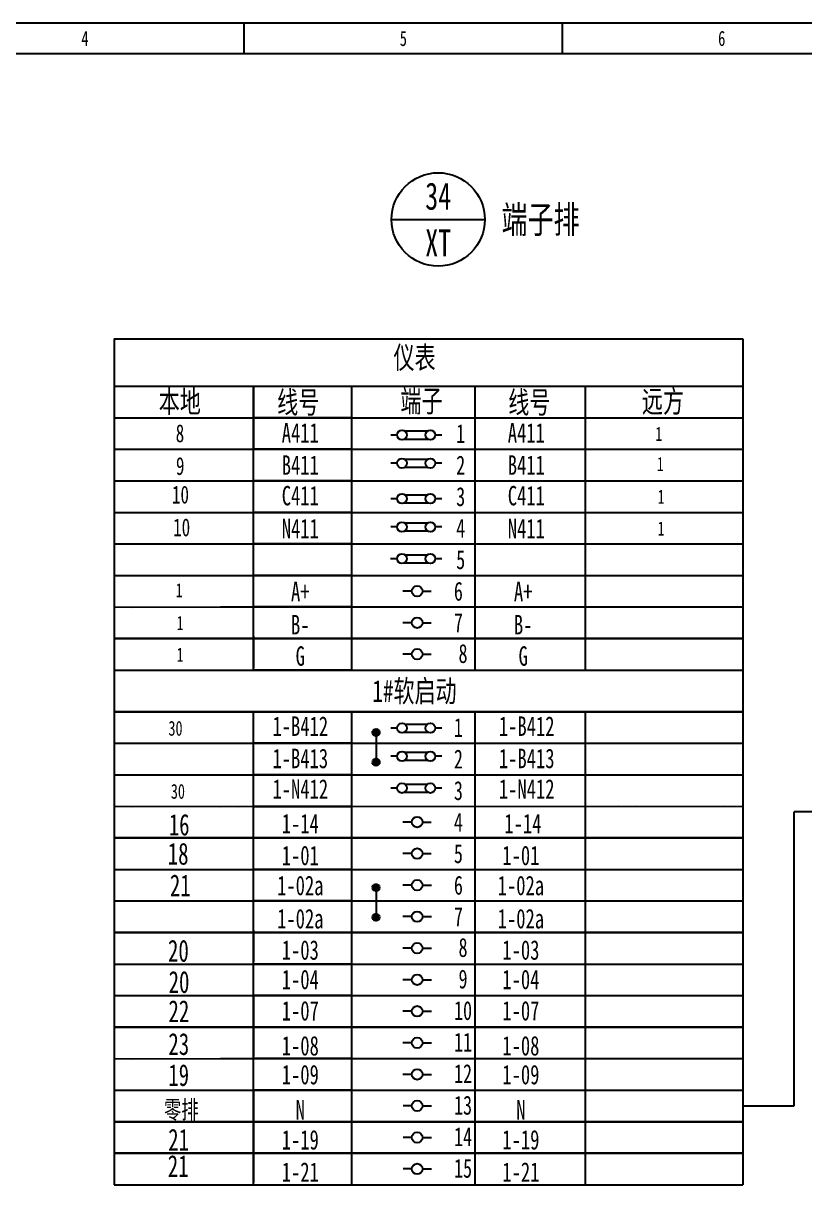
# Model space of a CAD drawing. Header units: millimetres. Extents: x 401220 to 2750366, y -101310 to 943175.
# Drawn here: x 1341077 to 1360159, y 295247 to 323583 of the extents above; entities that cross this region are included whole.
import ezdxf
from ezdxf.enums import TextEntityAlignment as Align

# ---------------------------------------------------------------- set-up
doc = ezdxf.new("R2010")
doc.units = ezdxf.units.MM
doc.linetypes.add('ACAD_ISO03W100', pattern=[30, 12, -18])
doc.styles.add('IDQSTYLE', font='NSimSun.ttf', dxfattribs={"width": 0.7})

msp = doc.modelspace()

# ---------------------------------------------------------------- hatches: boundary and pattern name
at = {"linetype": 'ACAD_ISO03W100'}
h = msp.add_hatch(color=256, dxfattribs=at)
h.dxf.hatch_style = 1
h.paths.add_polyline_path([(1349690.2, 306371.8, 0.4142136), (1349601.1, 306282.6, 0.4142136), (1349690.2, 306193.5)])
h.paths.add_polyline_path([(1349690.2, 306371.8), (1349690.2, 306193.5, 0.4142136), (1349779.4, 306282.6, 0.4142136)])
h = msp.add_hatch(color=256, dxfattribs=at)
h.dxf.hatch_style = 1
h.paths.add_polyline_path([(1349690.2, 306367.7, 0.4142136), (1349601.1, 306278.6, 0.4142136), (1349690.2, 306189.4)])
h.paths.add_polyline_path([(1349690.2, 306367.7), (1349690.2, 306189.4, 0.4142136), (1349779.4, 306278.6, 0.4142136)])
h = msp.add_hatch(color=256, dxfattribs=at)
h.dxf.hatch_style = 1
h.paths.add_polyline_path([(1349690.2, 305647.6, 0.4142136), (1349601.1, 305558.5, 0.4142136), (1349690.2, 305469.3)])
h.paths.add_polyline_path([(1349690.2, 305647.6), (1349690.2, 305469.3, 0.4142136), (1349779.4, 305558.5, 0.4142136)])
h = msp.add_hatch(color=256, dxfattribs=at)
h.dxf.hatch_style = 1
h.paths.add_polyline_path([(1349690.2, 305643.6, 0.4142136), (1349601.1, 305554.4, 0.4142136), (1349690.2, 305465.2)])
h.paths.add_polyline_path([(1349690.2, 305643.6), (1349690.2, 305465.2, 0.4142136), (1349779.4, 305554.4, 0.4142136)])
h = msp.add_hatch(color=256, dxfattribs=at)
h.dxf.hatch_style = 1
h.paths.add_polyline_path([(1349690.2, 302587.1, 0.4142136), (1349601.1, 302498, 0.4142136), (1349690.2, 302408.8)])
h.paths.add_polyline_path([(1349690.2, 302587.1), (1349690.2, 302408.8, 0.4142136), (1349779.4, 302498, 0.4142136)])
h = msp.add_hatch(color=256, dxfattribs=at)
h.dxf.hatch_style = 1
h.paths.add_polyline_path([(1349690.2, 302583.1, 0.4142136), (1349601.1, 302493.9, 0.4142136), (1349690.2, 302404.8)])
h.paths.add_polyline_path([(1349690.2, 302583.1), (1349690.2, 302404.8, 0.4142136), (1349779.4, 302493.9, 0.4142136)])
h = msp.add_hatch(color=256, dxfattribs=at)
h.dxf.hatch_style = 1
h.paths.add_polyline_path([(1349690.2, 301863, 0.4142136), (1349601.1, 301773.8, 0.4142136), (1349690.2, 301684.7)])
h.paths.add_polyline_path([(1349690.2, 301863), (1349690.2, 301684.7, 0.4142136), (1349779.4, 301773.8, 0.4142136)])
h = msp.add_hatch(color=256, dxfattribs=at)
h.dxf.hatch_style = 1
h.paths.add_polyline_path([(1349690.2, 301858.9, 0.4142136), (1349601.1, 301769.7, 0.4142136), (1349690.2, 301680.6)])
h.paths.add_polyline_path([(1349690.2, 301858.9), (1349690.2, 301680.6, 0.4142136), (1349779.4, 301769.7, 0.4142136)])

# ---------------------------------------------------------------- linework, layer by layer
at = {"ltscale": 4}
for p, q in [((1346471.9, 322843.1), (1346471.9, 323583.3)), ((1354244.7, 322843.1), (1354244.7, 323583.3)), ((1350206.4, 313537.2), (1350048.7, 313537.2)), ((1351294, 313537.3), (1351136.4, 313537.3)), ((1350206, 312849.5), (1350048.4, 312849.5)), ((1351293.7, 312849.6), (1351136.1, 312849.6)), ((1350206.4, 311983.2), (1350048.7, 311983.2)), ((1351294, 311983.3), (1351136.4, 311983.3)), ((1350206, 311295.5), (1350048.4, 311295.5)), ((1350206, 311295.5), (1350048.4, 311295.5)), ((1351293.7, 311295.6), (1351136.1, 311295.6)), ((1351293.7, 311295.6), (1351136.1, 311295.6)), ((1350205.7, 310519), (1350048.1, 310519)), ((1351293.4, 310519.1), (1351135.8, 310519.1)), ((1350564.7, 309728.2), (1350348.4, 309728.2)), ((1350824.2, 309728.3), (1351040.5, 309728.3)), ((1350564.7, 308958.8), (1350348.4, 308958.8)), ((1350824.3, 308958.9), (1351040.6, 308958.9)), ((1350564.8, 308189.4), (1350348.5, 308189.4)), ((1350824.4, 308189.5), (1351040.7, 308189.5)), ((1350206.5, 306386.7), (1350048.9, 306386.7)), ((1351294.2, 306386.8), (1351136.6, 306386.8)), ((1350206.2, 305699), (1350048.6, 305699)), ((1350206.2, 305699), (1350048.6, 305699)), ((1351293.9, 305699.1), (1351136.3, 305699.1)), ((1351293.9, 305699.1), (1351136.3, 305699.1)), ((1350205.9, 304922.5), (1350048.3, 304922.5)), ((1351293.6, 304922.6), (1351136, 304922.6)), ((1350565.1, 304095.4), (1350348.8, 304095.3)), ((1350824.7, 304095.4), (1351041, 304095.4)), ((1350565.2, 303326), (1350348.9, 303325.9)), ((1350824.7, 303326), (1351041, 303326)), ((1350565.2, 302556.6), (1350348.9, 302556.5)), ((1350824.8, 302556.6), (1351041.1, 302556.6)), ((1350565.3, 301787.2), (1350349, 301787.2)), ((1350824.9, 301787.2), (1351041.2, 301787.2)), ((1350565.4, 301017.8), (1350349.1, 301017.8)), ((1350824.9, 301017.8), (1351041.2, 301017.8)), ((1350565.4, 300248.4), (1350349.1, 300248.4)), ((1350825, 300248.4), (1351041.3, 300248.4)), ((1350565.5, 299479), (1350349.2, 299479)), ((1350825.1, 299479), (1351041.4, 299479)), ((1350565.6, 298709.6), (1350349.3, 298709.6)), ((1350825.1, 298709.6), (1351041.4, 298709.6)), ((1350565.6, 297940.2), (1350349.3, 297940.2)), ((1350825.2, 297940.2), (1351041.5, 297940.2)), ((1350565.7, 297170.8), (1350349.4, 297170.8)), ((1350825.3, 297170.8), (1351041.6, 297170.8)), ((1350565.8, 296401.4), (1350349.4, 296401.4)), ((1350825.3, 296401.4), (1351041.6, 296401.4)), ((1350565.8, 295632), (1350349.5, 295632)), ((1350825.4, 295632), (1351041.7, 295632))]:
    msp.add_line(p, q, dxfattribs=at)
for p, q in [((1318193.7, 322843.1), (1377633.7, 322843.1)), ((1350068.7, 318795.9), (1352348.4, 318795.9)), ((1343295.5, 315881.5), (1355605.9, 315882.5)), ((1343295.5, 315881.5), (1343295.6, 314727.4)), ((1343736.7, 315881.5), (1356047.1, 315882.5)), ((1345891.4, 315881.7), (1358201.8, 315882.7)), ((1346332.6, 315881.7), (1358643, 315882.7)), ((1358643, 315882.7), (1358643.1, 314728.6)), ((1343295.6, 314727.4), (1356047.2, 314728.4)), ((1343295.6, 314727.4), (1343295.7, 313958)), ((1345891.5, 314727.6), (1358643.1, 314728.6)), ((1346699.3, 314727.7), (1349088.2, 314727.9)), ((1346699.3, 314727.7), (1346699.4, 313958.3)), ((1346699.4, 313958.3), (1346699.3, 314727.7)), ((1349088.2, 314727.9), (1349088.3, 313958.5)), ((1352103.2, 314728.1), (1352103.2, 313958.7)), ((1354797.3, 314728.3), (1354797.4, 313958.9)), ((1358643.1, 314728.6), (1358643.1, 313959.2)), ((1343295.7, 313958), (1355606.1, 313959)), ((1343295.7, 313958), (1343295.7, 313188.6)), ((1343295.7, 313958), (1343295.7, 313188.6)), ((1343736.8, 313958), (1356047.2, 313959)), ((1345891.6, 313958.2), (1358202, 313959.2)), ((1346332.7, 313958.2), (1358643.1, 313959.2)), ((1349088.3, 313958.5), (1346699.4, 313958.3)), ((1346699.4, 313958.3), (1349088.3, 313958.5)), ((1346699.4, 313958.3), (1346699.4, 313188.9)), ((1346699.4, 313188.9), (1346699.4, 313958.3)), ((1349088.3, 313958.5), (1349088.3, 313189.1)), ((1352103.2, 313958.7), (1352103.3, 313189.3)), ((1354796.1, 313958.9), (1354796.2, 313189.5)), ((1358643.1, 313959.2), (1358643.2, 313189.8)), ((1358643.1, 313959.2), (1358643.2, 313189.8)), ((1350391.5, 313635.7), (1350950.9, 313635.5)), ((1350392.7, 313439.5), (1350950.8, 313439.3)), ((1343295.7, 313188.6), (1355606.1, 313189.6)), ((1343295.7, 313188.6), (1343295.8, 312419.2)), ((1343295.7, 313188.6), (1343295.8, 312419.2)), ((1343736.9, 313188.6), (1356047.3, 313189.6)), ((1345891.6, 313188.8), (1358202, 313189.8)), ((1346332.8, 313188.8), (1358643.2, 313189.8)), ((1349088.3, 313189.1), (1346699.4, 313188.9)), ((1346699.4, 313188.9), (1349088.3, 313189.1)), ((1346699.5, 312419.5), (1346699.4, 313188.9)), ((1349088.3, 313189.1), (1349088.4, 312419.7)), ((1352103.3, 313189.3), (1352103.4, 312419.9)), ((1354796.2, 313189.5), (1354796.3, 312420.1)), ((1358643.2, 313189.8), (1358643.3, 312420.4)), ((1358643.2, 313189.8), (1358643.3, 312420.4)), ((1350391.2, 312948), (1350950.5, 312947.8)), ((1350392.4, 312751.8), (1350950.5, 312751.5)), ((1343295.8, 312419.2), (1355606.2, 312420.2)), ((1343295.8, 312419.2), (1343295.9, 311649.8)), ((1343295.8, 312419.2), (1343295.9, 311649.8)), ((1343737, 312419.2), (1356047.4, 312420.2)), ((1345891.7, 312419.4), (1358202.1, 312420.4)), ((1346332.9, 312419.4), (1358643.3, 312420.4)), ((1349088.4, 312419.7), (1346699.5, 312419.5)), ((1346699.5, 312419.5), (1349088.4, 312419.7)), ((1346699.6, 311650.1), (1346699.5, 312419.5)), ((1349088.4, 312419.7), (1349088.5, 311650.3)), ((1352103.4, 312419.9), (1352103.4, 311650.5)), ((1354796.3, 312420.1), (1354796.3, 311650.7)), ((1358643.3, 312420.4), (1358643.3, 311651)), ((1358643.3, 312420.4), (1358643.3, 311651)), ((1350391.5, 312081.7), (1350950.9, 312081.6)), ((1350392.7, 311885.6), (1350950.8, 311885.3)), ((1343295.9, 311649.8), (1355606.3, 311650.8)), ((1343295.9, 311649.8), (1343295.9, 310880.4)), ((1343295.9, 311649.8), (1343295.9, 310880.4)), ((1343737, 311649.8), (1356047.4, 311650.8)), ((1345891.8, 311650), (1358202.2, 311651)), ((1346332.9, 311650), (1358643.3, 311651)), ((1349088.5, 311650.3), (1346699.6, 311650.1)), ((1346699.6, 311650.1), (1349088.5, 311650.3)), ((1346699.6, 310880.7), (1346699.6, 311650.1)), ((1349088.5, 311650.3), (1349088.5, 310880.9)), ((1352103.4, 311650.5), (1352103.5, 310881.1)), ((1354796.3, 311650.7), (1354796.4, 310881.3)), ((1358643.3, 311651), (1358643.4, 310881.6)), ((1358643.3, 311651), (1358643.4, 310881.6)), ((1350391.2, 311394), (1350950.5, 311393.8)), ((1350391.2, 311394), (1350950.5, 311393.8)), ((1350392.4, 311197.8), (1350950.5, 311197.6)), ((1350392.4, 311197.8), (1350950.5, 311197.6)), ((1343295.9, 310880.4), (1355606.3, 310881.4)), ((1343295.9, 310880.4), (1343296, 310111)), ((1343295.9, 310880.4), (1343296, 310111)), ((1343737.1, 310880.4), (1356047.5, 310881.4)), ((1345891.8, 310880.6), (1358202.2, 310881.6)), ((1346333, 310880.6), (1358643.4, 310881.6)), ((1349088.5, 310880.9), (1346699.6, 310880.7)), ((1346699.6, 310880.7), (1349088.5, 310880.9)), ((1346699.7, 310111.3), (1346699.6, 310880.7)), ((1349088.5, 310880.9), (1349088.6, 310111.5)), ((1352103.5, 310881.1), (1352103.5, 310111.7)), ((1354796.4, 310881.3), (1354796.4, 310111.9)), ((1358643.4, 310881.6), (1358643.4, 310112.2)), ((1358643.4, 310881.6), (1358643.4, 310112.2)), ((1350390.9, 310617.5), (1350950.2, 310617.4)), ((1350392.1, 310421.4), (1350950.2, 310421.1)), ((1343296, 310111), (1355606.4, 310112)), ((1343296, 310111), (1343296.1, 309341.6)), ((1343296, 310111), (1343296.1, 309341.6)), ((1343737.2, 310111), (1356047.6, 310112)), ((1345891.9, 310111.2), (1358202.3, 310112.2)), ((1346333, 310111.2), (1358643.4, 310112.2)), ((1349088.6, 310111.5), (1346699.7, 310111.3)), ((1346699.7, 310111.3), (1349088.6, 310111.5)), ((1346699.8, 309341.9), (1346699.7, 310111.3)), ((1349088.6, 310111.5), (1349088.6, 309342.1)), ((1352103.5, 310111.7), (1352103.6, 309342.3)), ((1354796.4, 310111.9), (1354796.5, 309342.5)), ((1358643.4, 310112.2), (1358643.5, 309342.8)), ((1358643.4, 310112.2), (1358643.5, 309342.8)), ((1343296.1, 309341.6), (1355606.5, 309342.6)), ((1343296.1, 309341.6), (1343296.1, 308572.2)), ((1343296.1, 309341.6), (1343296.1, 308572.2)), ((1343737.2, 309341.6), (1356047.6, 309342.6)), ((1345891.9, 309341.8), (1358202.3, 309342.8)), ((1346333.1, 309341.8), (1358643.5, 309342.8)), ((1349088.6, 309342.1), (1346699.8, 309341.9)), ((1346699.8, 309341.9), (1349088.6, 309342.1)), ((1346699.8, 308572.5), (1346699.8, 309341.9)), ((1349088.6, 309342.1), (1349088.7, 308572.7)), ((1352103.6, 309342.3), (1352103.7, 308572.9)), ((1354796.5, 309342.5), (1354796.6, 308573.1)), ((1358643.5, 309342.8), (1358643.6, 308573.5)), ((1358643.5, 309342.8), (1358643.6, 308573.5)), ((1346699.9, 308628.7), (1346700, 307859.3)), ((1343296.1, 308572.2), (1355606.5, 308573.2)), ((1356047.7, 308573.2), (1343296.1, 308572.2)), ((1343296.1, 308572.2), (1355606.5, 308573.2)), ((1343296.1, 308572.2), (1343296.2, 307802.8)), ((1343296.1, 308572.2), (1343296.2, 307802.8)), ((1343737.3, 308572.2), (1356047.7, 308573.2)), ((1343737.3, 308572.2), (1356047.7, 308573.2)), ((1358643.6, 308573.5), (1345892, 308572.4)), ((1345892, 308572.4), (1358202.4, 308573.4)), ((1345892, 308572.4), (1358202.4, 308573.4)), ((1346333.2, 308572.4), (1358643.6, 308573.5)), ((1346333.2, 308572.4), (1358643.6, 308573.5)), ((1349088.7, 308572.7), (1346699.8, 308572.5)), ((1346699.8, 308572.5), (1349088.7, 308572.7)), ((1346699.9, 307803.1), (1346699.8, 308572.5)), ((1349088.7, 308572.7), (1349088.8, 307803.3)), ((1352103.7, 308572.9), (1352103.7, 307803.5)), ((1354796.6, 308573.1), (1354796.6, 307803.7)), ((1358643.6, 308573.5), (1358643.6, 307804.1)), ((1358643.6, 308573.5), (1358643.6, 307804.1)), ((1343296.2, 307802.8), (1355606.6, 307803.8)), ((1343296.2, 307802.8), (1355606.6, 307803.8)), ((1343296.2, 307802.8), (1343296.3, 306786.3)), ((1343296.2, 307802.8), (1343296.3, 306786.3)), ((1343737.3, 307802.8), (1356047.7, 307803.8)), ((1343737.3, 307802.8), (1356047.7, 307803.8)), ((1345892.1, 307803), (1358202.5, 307804)), ((1345892.1, 307803), (1358202.5, 307804)), ((1346333.2, 307803), (1358643.6, 307804.1)), ((1346333.2, 307803), (1358643.6, 307804.1)), ((1349088.8, 307803.3), (1346699.9, 307803.1)), ((1346699.9, 307803.1), (1349088.8, 307803.3)), ((1349088.8, 307803.3), (1346699.9, 307803.1)), ((1346699.9, 307803.1), (1349088.8, 307803.3)), ((1358643.6, 307804.1), (1358643.7, 306787.6)), ((1358643.6, 307804.1), (1358643.7, 306787.6)), ((1356047.8, 306787.4), (1343296.3, 306786.3)), ((1343296.3, 306786.3), (1355606.6, 306787.3)), ((1343296.3, 306786.3), (1343296.3, 306016.9)), ((1343296.3, 306786.3), (1343296.3, 306016.9)), ((1343737.4, 306786.3), (1356047.8, 306787.4)), ((1358643.7, 306787.6), (1345892.1, 306786.5)), ((1345892.1, 306786.5), (1358202.5, 306787.5)), ((1346333.3, 306786.6), (1358643.7, 306787.6)), ((1349088.8, 306786.8), (1346700, 306786.6)), ((1346700, 306786.6), (1349088.8, 306786.8)), ((1346700, 306017.2), (1346700, 306786.6)), ((1349088.8, 306786.8), (1349088.9, 306017.4)), ((1352103.8, 306787), (1352103.9, 306017.6)), ((1354796.7, 306787.3), (1354796.8, 306017.9)), ((1358643.7, 306787.6), (1358643.8, 306018.2)), ((1358643.7, 306787.6), (1358643.8, 306018.2)), ((1350391.7, 306485.2), (1350951, 306485)), ((1349690.2, 306278.6), (1349690.2, 305554.4)), ((1350392.9, 306289.1), (1350951, 306288.8)), ((1343296.3, 306016.9), (1355606.7, 306017.9)), ((1343296.3, 306016.9), (1343296.4, 305247.5)), ((1343296.3, 306016.9), (1343296.4, 305247.5)), ((1343737.5, 306016.9), (1356047.9, 306018)), ((1345892.2, 306017.1), (1358202.6, 306018.1)), ((1346333.4, 306017.2), (1358643.8, 306018.2)), ((1349088.9, 306017.4), (1346700, 306017.2)), ((1346700, 306017.2), (1349088.9, 306017.4)), ((1346700, 306017.2), (1349088.9, 306017.4)), ((1346700.1, 305247.8), (1346700, 306017.2)), ((1346700.1, 305247.8), (1346700, 306017.2)), ((1349088.9, 306017.4), (1349089, 305248)), ((1349088.9, 306017.4), (1349089, 305248)), ((1350391.4, 305797.5), (1350950.7, 305797.3)), ((1350391.4, 305797.5), (1350950.7, 305797.3)), ((1352103.9, 306017.6), (1352103.9, 305248.2)), ((1354796.8, 306017.9), (1354796.8, 305248.5)), ((1358643.8, 306018.2), (1358643.8, 305248.8)), ((1358643.8, 306018.2), (1358643.8, 305248.8)), ((1350392.6, 305601.3), (1350950.7, 305601.1)), ((1350392.6, 305601.3), (1350950.7, 305601.1)), ((1343296.4, 305247.5), (1355606.8, 305248.5)), ((1343296.4, 305247.5), (1343296.4, 304478.1)), ((1343296.4, 305247.5), (1343296.4, 304478.1)), ((1343737.5, 305247.5), (1356047.9, 305248.6)), ((1345892.3, 305247.7), (1358202.7, 305248.7)), ((1346333.4, 305247.8), (1358643.8, 305248.8)), ((1349089, 305248), (1346700.1, 305247.8)), ((1349089, 305248), (1346700.1, 305247.8)), ((1346700.1, 305247.8), (1349089, 305248)), ((1346700.1, 304478.4), (1346700.1, 305247.8)), ((1349089, 305248), (1349089, 304478.6)), ((1352103.9, 305248.2), (1352104, 304478.8)), ((1354796.8, 305248.5), (1354796.9, 304479.1)), ((1358643.8, 305248.8), (1358643.9, 304479.4)), ((1358643.8, 305248.8), (1358643.9, 304479.4)), ((1350391.1, 305021), (1350950.4, 305020.8)), ((1350392.3, 304824.9), (1350950.4, 304824.6)), ((1343296.4, 304478.1), (1355606.8, 304479.1)), ((1343296.4, 304478.1), (1343296.5, 303708.7)), ((1343296.4, 304478.1), (1343296.5, 303708.7)), ((1343737.6, 304478.1), (1356048, 304479.2)), ((1345892.3, 304478.3), (1358202.7, 304479.3)), ((1346333.5, 304478.4), (1358643.9, 304479.4)), ((1349089, 304478.6), (1346700.1, 304478.4)), ((1346700.1, 304478.4), (1349089, 304478.6)), ((1346700.2, 303709), (1346700.1, 304478.4)), ((1349089, 304478.6), (1349089.1, 303709.2)), ((1352104, 304478.8), (1352104, 303709.4)), ((1354796.9, 304479.1), (1354796.9, 303709.7)), ((1358643.9, 304479.4), (1358643.9, 303710)), ((1358643.9, 304479.4), (1358643.9, 303710)), ((1359900.2, 297170.2), (1359899.8, 304342.2)), ((1361539.8, 304342.3), (1359900.2, 304342.2)), ((1356048.1, 303709.8), (1343296.5, 303708.7)), ((1343296.5, 303708.7), (1355606.9, 303709.7)), ((1343296.5, 303708.7), (1343296.6, 302939.3)), ((1343296.5, 303708.7), (1343296.6, 302939.3)), ((1343737.7, 303708.7), (1356048.1, 303709.8)), ((1358643.9, 303710), (1345892.4, 303708.9)), ((1345892.4, 303708.9), (1358202.8, 303709.9)), ((1346333.5, 303709), (1358643.9, 303710)), ((1349089.1, 303709.2), (1346700.2, 303709)), ((1346700.2, 303709), (1349089.1, 303709.2)), ((1346700.3, 302939.6), (1346700.2, 303709)), ((1349089.1, 303709.2), (1349089.1, 302939.8)), ((1352104, 303709.4), (1352104.1, 302940)), ((1354796.9, 303709.7), (1354797, 302940.3)), ((1358643.9, 303710), (1358644, 302940.6)), ((1358643.9, 303710), (1358644, 302940.6)), ((1343296.6, 302939.3), (1355607, 302940.3)), ((1343296.6, 302939.3), (1343296.6, 302169.9)), ((1343296.6, 302939.3), (1343296.6, 302169.9)), ((1343737.7, 302939.3), (1356048.1, 302940.4)), ((1345892.5, 302939.5), (1358202.9, 302940.5)), ((1346333.6, 302939.6), (1358644, 302940.6)), ((1349089.1, 302939.8), (1346700.3, 302939.6)), ((1346700.3, 302939.6), (1349089.1, 302939.8)), ((1346700.3, 302170.2), (1346700.3, 302939.6)), ((1349089.1, 302939.8), (1349089.2, 302170.4)), ((1352104.1, 302940), (1352104.2, 302170.6)), ((1354797, 302940.3), (1354797.1, 302170.9)), ((1358644, 302940.6), (1358644.1, 302171.2)), ((1358644, 302940.6), (1358644.1, 302171.2)), ((1349690.2, 302493.9), (1349690.2, 301769.7)), ((1343296.6, 302169.9), (1355607, 302170.9)), ((1343296.6, 302169.9), (1343296.7, 301400.5)), ((1343296.6, 302169.9), (1343296.7, 301400.5)), ((1343737.8, 302169.9), (1356048.2, 302171)), ((1345892.5, 302170.1), (1358202.9, 302171.1)), ((1346333.7, 302170.2), (1358644.1, 302171.2)), ((1349089.2, 302170.4), (1346700.3, 302170.2)), ((1346700.3, 302170.2), (1349089.2, 302170.4)), ((1346700.4, 301400.8), (1346700.3, 302170.2)), ((1349089.2, 302170.4), (1349089.3, 301401)), ((1352104.2, 302170.6), (1352104.2, 301401.2)), ((1354797.1, 302170.9), (1354797.1, 301401.5)), ((1358644.1, 302171.2), (1358644.1, 301401.8)), ((1358644.1, 302171.2), (1358644.1, 301401.8)), ((1356048.2, 301401.6), (1343296.7, 301400.5)), ((1343296.7, 301400.5), (1355607.1, 301401.5)), ((1343296.7, 301400.5), (1355607.1, 301401.5)), ((1343296.7, 301400.5), (1343296.8, 300631.1)), ((1343296.7, 301400.5), (1343296.8, 300631.1)), ((1343737.9, 301400.5), (1356048.2, 301401.6)), ((1343737.9, 301400.5), (1356048.2, 301401.6)), ((1358644.1, 301401.8), (1345892.6, 301400.7)), ((1345892.6, 301400.7), (1358203, 301401.7)), ((1345892.6, 301400.7), (1358203, 301401.7)), ((1346333.7, 301400.8), (1358644.1, 301401.8)), ((1346333.7, 301400.8), (1358644.1, 301401.8)), ((1349089.3, 301401), (1346700.4, 301400.8)), ((1346700.4, 301400.8), (1349089.3, 301401)), ((1346700.5, 300631.4), (1346700.4, 301400.8)), ((1346700.5, 301457), (1346700.5, 300687.6)), ((1349089.3, 301401), (1349089.3, 300631.6)), ((1352104.2, 301401.2), (1352104.3, 300631.8)), ((1354797.1, 301401.5), (1354797.2, 300632.1)), ((1358644.1, 301401.8), (1358644.2, 300632.4)), ((1358644.1, 301401.8), (1358644.2, 300632.4)), ((1343296.8, 300631.1), (1355607.2, 300632.1)), ((1343296.8, 300631.1), (1343296.8, 299861.7)), ((1343296.8, 300631.1), (1343296.8, 299861.7)), ((1343737.9, 300631.1), (1356048.3, 300632.2)), ((1345892.6, 300631.3), (1358203, 300632.3)), ((1346333.8, 300631.4), (1358644.2, 300632.4)), ((1349089.3, 300631.6), (1346700.5, 300631.4)), ((1346700.5, 300631.4), (1349089.3, 300631.6)), ((1346700.5, 299862), (1346700.5, 300631.4)), ((1349089.3, 300631.6), (1349089.4, 299862.2)), ((1352104.3, 300631.8), (1352104.4, 299862.4)), ((1354797.2, 300632.1), (1354797.3, 299862.7)), ((1358644.2, 300632.4), (1358644.3, 299863)), ((1358644.2, 300632.4), (1358644.3, 299863)), ((1343296.8, 299861.7), (1355607.2, 299862.7)), ((1343296.8, 299861.7), (1343296.9, 299092.3)), ((1343296.8, 299861.7), (1343296.9, 299092.3)), ((1343738, 299861.7), (1356048.4, 299862.8)), ((1345892.7, 299861.9), (1358203.1, 299862.9)), ((1346333.9, 299862), (1358644.3, 299863)), ((1349089.4, 299862.2), (1346700.5, 299862)), ((1346700.5, 299862), (1349089.4, 299862.2)), ((1346700.5, 299862), (1346700.6, 299092.6)), ((1346700.6, 299092.6), (1346700.5, 299862)), ((1349089.4, 299862.2), (1349089.5, 299092.8)), ((1352104.4, 299862.4), (1352104.4, 299093)), ((1354797.3, 299862.7), (1354797.3, 299093.3)), ((1358644.3, 299863), (1358644.3, 299093.6)), ((1358644.3, 299863), (1358644.3, 299093.6)), ((1356048.4, 299093.4), (1343296.9, 299092.3)), ((1343296.9, 299092.3), (1355607.3, 299093.3)), ((1343296.9, 299092.3), (1355607.3, 299093.3)), ((1343296.9, 299092.3), (1355607.3, 299093.3)), ((1343296.9, 299092.3), (1343296.9, 298322.9)), ((1343296.9, 299092.3), (1343296.9, 298322.9)), ((1343738, 299092.3), (1356048.4, 299093.4)), ((1343738, 299092.3), (1356048.4, 299093.4)), ((1343738, 299092.3), (1356048.4, 299093.4)), ((1358644.3, 299093.6), (1345892.8, 299092.5)), ((1345892.8, 299092.5), (1358203.2, 299093.5)), ((1345892.8, 299092.5), (1358203.2, 299093.5)), ((1345892.8, 299092.5), (1358203.2, 299093.5)), ((1346333.9, 299092.6), (1358644.3, 299093.6)), ((1346333.9, 299092.6), (1358644.3, 299093.6)), ((1346333.9, 299092.6), (1358644.3, 299093.6)), ((1346700.6, 299148.8), (1346700.7, 298379.4)), ((1349089.5, 299092.8), (1346700.6, 299092.6)), ((1346700.6, 299092.6), (1349089.5, 299092.8)), ((1346700.6, 298323.2), (1346700.6, 299092.6)), ((1349089.5, 299092.8), (1349089.5, 298323.4)), ((1352104.4, 299093), (1352104.5, 298323.6)), ((1354797.3, 299093.3), (1354797.4, 298323.9)), ((1358644.3, 299093.6), (1358644.4, 298324.2)), ((1358644.3, 299093.6), (1358644.4, 298324.2)), ((1343296.9, 298322.9), (1355607.3, 298323.9)), ((1343296.9, 298322.9), (1343297, 297553.5)), ((1343296.9, 298322.9), (1343297, 297553.5)), ((1343738.1, 298322.9), (1356048.5, 298324)), ((1345892.8, 298323.1), (1358203.2, 298324.1)), ((1346334, 298323.2), (1358644.4, 298324.2)), ((1349089.5, 298323.4), (1346700.6, 298323.2)), ((1346700.6, 298323.2), (1349089.5, 298323.4)), ((1346700.7, 297553.8), (1346700.6, 298323.2)), ((1349089.5, 298323.4), (1349089.6, 297554)), ((1352104.5, 298323.6), (1352104.6, 297554.2)), ((1354797.4, 298323.9), (1354797.5, 297554.5)), ((1358644.4, 298324.2), (1358644.5, 297554.8)), ((1358644.4, 298324.2), (1358644.5, 297554.8)), ((1343297, 297553.5), (1355607.4, 297554.5)), ((1343297, 297553.5), (1343297.1, 296784.1)), ((1343297, 297553.5), (1343297.1, 296784.1)), ((1343738.2, 297553.5), (1356048.6, 297554.6)), ((1345892.9, 297553.7), (1358203.3, 297554.7)), ((1346334.1, 297553.8), (1358644.5, 297554.8)), ((1349089.6, 297554), (1346700.7, 297553.8)), ((1346700.7, 297553.8), (1349089.6, 297554)), ((1346700.7, 297553.8), (1346700.8, 296784.4)), ((1346700.8, 296784.4), (1346700.7, 297553.8)), ((1349089.6, 297554), (1349089.7, 296784.6)), ((1352104.6, 297554.2), (1352104.6, 296784.8)), ((1354797.5, 297554.5), (1354797.5, 296785.1)), ((1358644.5, 297554.8), (1358644.5, 296785.4)), ((1358644.5, 297554.8), (1358644.5, 296785.4)), ((1358644.5, 297170.1), (1359900.3, 297170.2)), ((1356048.6, 296785.2), (1343297.1, 296784.1)), ((1343297.1, 296784.1), (1355607.5, 296785.1)), ((1343297.1, 296784.1), (1355607.5, 296785.1)), ((1343297.1, 296784.1), (1355607.5, 296785.1)), ((1343297.1, 296784.1), (1355607.5, 296785.1)), ((1343297.1, 296784.1), (1343297.1, 296014.7)), ((1343297.1, 296784.1), (1343297.1, 296014.7)), ((1343738.2, 296784.1), (1356048.6, 296785.2)), ((1343738.2, 296784.1), (1356048.6, 296785.2)), ((1343738.2, 296784.1), (1356048.6, 296785.2)), ((1343738.2, 296784.1), (1356048.6, 296785.2)), ((1358644.5, 296785.4), (1345893, 296784.3)), ((1345893, 296784.3), (1358203.4, 296785.3)), ((1345893, 296784.3), (1358203.4, 296785.3)), ((1345893, 296784.3), (1358203.4, 296785.3)), ((1345893, 296784.3), (1358203.4, 296785.3)), ((1346334.1, 296784.4), (1358644.5, 296785.4)), ((1346334.1, 296784.4), (1358644.5, 296785.4)), ((1346334.1, 296784.4), (1358644.5, 296785.4)), ((1346334.1, 296784.4), (1358644.5, 296785.4)), ((1346700.8, 296840.6), (1346700.9, 296071.2)), ((1349089.7, 296784.6), (1346700.8, 296784.4)), ((1346700.8, 296784.4), (1349089.7, 296784.6)), ((1346700.8, 296015), (1346700.8, 296784.4)), ((1349089.7, 296784.6), (1349089.7, 296015.2)), ((1352104.6, 296784.8), (1352104.7, 296015.4)), ((1354797.5, 296785.1), (1354797.6, 296015.7)), ((1358644.5, 296785.4), (1358644.6, 296016)), ((1358644.5, 296785.4), (1358644.6, 296016)), ((1343297.1, 296014.7), (1358644.6, 296016)), ((1356048.7, 296015.8), (1343297.1, 296014.7)), ((1343297.1, 296014.7), (1355607.5, 296015.7)), ((1343297.1, 296014.7), (1355607.5, 296015.7)), ((1343297.1, 296014.7), (1355607.5, 296015.7)), ((1343297.1, 296014.7), (1355607.5, 296015.7)), ((1343297.1, 296014.7), (1343297.2, 295245.3)), ((1343297.1, 296014.7), (1343297.2, 295245.3)), ((1343738.3, 296014.7), (1356048.7, 296015.8)), ((1343738.3, 296014.7), (1356048.7, 296015.8)), ((1343738.3, 296014.7), (1356048.7, 296015.8)), ((1343738.3, 296014.7), (1356048.7, 296015.8)), ((1358644.6, 296016), (1345893, 296014.9)), ((1345893, 296014.9), (1358203.4, 296015.9)), ((1345893, 296014.9), (1358203.4, 296015.9)), ((1345893, 296014.9), (1358203.4, 296015.9)), ((1345893, 296014.9), (1358203.4, 296015.9)), ((1346334.2, 296015), (1358644.6, 296016)), ((1346334.2, 296015), (1358644.6, 296016)), ((1346334.2, 296015), (1358644.6, 296016)), ((1346334.2, 296015), (1358644.6, 296016)), ((1349089.7, 296015.2), (1346700.8, 296015)), ((1346700.8, 296015), (1349089.7, 296015.2)), ((1346700.9, 295245.6), (1346700.8, 296015)), ((1346700.9, 296071.2), (1346701, 295301.8)), ((1349089.7, 296015.2), (1349089.8, 295245.8)), ((1352104.7, 296015.4), (1352104.7, 295246)), ((1354797.6, 296015.7), (1354797.6, 295246.3)), ((1358644.6, 296016), (1358644.6, 295246.6)), ((1358644.6, 296016), (1358644.6, 295246.6)), ((1343297.2, 295245.3), (1358644.6, 295246.6))]:
    msp.add_line(p, q)
msp.add_lwpolyline([(1316565.1, 279611.4), (1378689.2, 279611.4), (1378689.2, 323583.3), (1316565.1, 323583.3)], close=True, dxfattribs=at)
msp.add_circle((1351208.6, 318795.9), 1139.9)
for centre, radius in [((1350325.1, 313537.2), 118.8), ((1351017.6, 313537.3), 118.8), ((1350324.8, 312849.5), 118.8), ((1351017.3, 312849.6), 118.8), ((1350325.1, 311983.2), 118.8), ((1351017.6, 311983.3), 118.8), ((1350324.8, 311295.5), 118.8), ((1350324.8, 311295.5), 118.8), ((1351017.3, 311295.6), 118.8), ((1351017.3, 311295.6), 118.8), ((1350324.5, 310519), 118.8), ((1351017, 310519.1), 118.8), ((1350694.5, 309728.3), 129.8), ((1350694.5, 308958.9), 129.8), ((1350694.6, 308189.5), 129.8), ((1350325.3, 306386.7), 118.8), ((1351017.8, 306386.8), 118.8), ((1350325, 305699), 118.8), ((1350325, 305699), 118.8), ((1351017.5, 305699.1), 118.8), ((1351017.5, 305699.1), 118.8), ((1350324.7, 304922.5), 118.8), ((1351017.2, 304922.6), 118.8), ((1350694.9, 304095.4), 129.8), ((1350695, 303326), 129.8), ((1350695, 302556.6), 129.8), ((1350695.1, 301787.2), 129.8), ((1350695.2, 301017.8), 129.8), ((1350695.2, 300248.4), 129.8), ((1350695.3, 299479), 129.8), ((1350695.3, 298709.6), 129.8), ((1350695.4, 297940.2), 129.8), ((1350695.5, 297170.8), 129.8), ((1350695.5, 296401.4), 129.8), ((1350695.6, 295632), 129.8)]:
    msp.add_circle(centre, radius, dxfattribs=at)
at = {"linetype": 'ACAD_ISO03W100'}
for centre in [(1349690.2, 306282.6), (1349690.2, 306278.6), (1349690.2, 305558.5), (1349690.2, 305554.4), (1349690.2, 302498), (1349690.2, 302493.9), (1349690.2, 301773.8), (1349690.2, 301769.7)]:
    msp.add_circle(centre, 89.2, dxfattribs=at)

# ---------------------------------------------------------------- texts
at = {"style": 'IDQSTYLE', "width": 0.7}
for s, p in [('4', (1342585.5, 322917.1)), ('5', (1350358.3, 322917.1)), ('6', (1358131.1, 322917.1))]:
    msp.add_text(s, height=370.9, dxfattribs=at).set_placement(p, align=Align.BOTTOM_CENTER)
for s, height, p in [('34', 664.91, (1351208.6, 319365.8)), ('XT', 664.91, (1351208.6, 318226)), ('8', 436.2, (1344904.2, 313579.8)), ('1', 344.8, (1356596.4, 313567)), ('9', 436.2, (1344910.2, 312781.4)), ('1', 344.8, (1356630.8, 312829.9)), ('10', 436.15, (1344916.2, 312084.3)), ('1', 344.8, (1356649.9, 312031.7)), ('10', 436.15, (1344946, 311285.8)), ('1', 344.8, (1356649.9, 311256.4)), ('1', 344.8, (1344886.2, 309751.3)), ('1', 344.8, (1344905.3, 308953.1)), ('1', 344.8, (1344905.3, 308177.8)), ('30', 361.72, (1344795.3, 306383.6)), ('30', 361.72, (1344853.4, 304844.8)), ('16', 525.76, (1344885.9, 304031.3)), ('18', 533.98, (1344859.7, 303322.5)), ('21', 533.98, (1344912.2, 302549.3)), ('20', 533.98, (1344865.8, 300956.1)), ('20', 533.98, (1344881.4, 300194)), ('22', 533.98, (1344877.7, 299480.8)), ('23', 533.98, (1344875.2, 298681)), ('19', 530.18, (1344873.4, 297922.9)), ('零排', 443.1, (1344937.3, 297079.3)), ('21', 533.98, (1344870.8, 296345)), ('21', 533.98, (1344860.4, 295702.1))]:
    msp.add_text(s, height=height, dxfattribs=at).set_placement(p, align=Align.MIDDLE_CENTER)
msp.add_text('端子排', height=664.91, dxfattribs=at).set_placement((1352754.8, 318795.9), align=Align.MIDDLE_LEFT)
for s, height, p in [('仪表', 538.58, (1350631.3, 315429.1)), ('1', 461.6, (1351757.8, 313574)), ('2', 461.6, (1351757.9, 312804.6)), ('3', 461.6, (1351757.9, 312035.2)), ('@N421', 0.154, (1352103.4, 312035.2)), ('4', 461.6, (1351758, 311265.8)), ('5', 461.6, (1351758.1, 310496.4)), ('6', 461.6, (1351701.7, 309727)), ('7', 461.6, (1351701.7, 308957.6)), ('@N421', 0.154, (1352103.6, 308957.6)), ('8', 461.6, (1351814.8, 308207.2)), ('1#软启动', 538.58, (1350631.5, 307292)), ('1', 461.6, (1351701.9, 306402.3)), ('@N421', 0.154, (1352103.8, 306402.3)), ('2', 461.6, (1351702, 305632.9)), ('3', 461.6, (1351702.1, 304863.5)), ('4', 461.6, (1351702.1, 304094.1)), ('5', 461.6, (1351702.2, 303324.7)), ('6', 461.6, (1351702.2, 302555.3)), ('7', 461.6, (1351702.3, 301785.9)), ('@N421', 0.154, (1352104.2, 301785.9)), ('8', 461.6, (1351815.3, 301035.6)), ('9', 461.6, (1351815.4, 300266.2)), ('10', 461.64, (1351815.5, 299496.8)), ('@N421', 0.154, (1352104.4, 299477.7)), ('11', 461.64, (1351815.5, 298727.4)), ('12', 461.64, (1351815.6, 297958)), ('13', 461.64, (1351815.7, 297188.6)), ('@N421', 0.154, (1352104.6, 297169.5)), ('14', 461.64, (1351815.7, 296419.2)), ('15', 461.64, (1351815.8, 295649.8))]:
    msp.add_text(s, height=height, rotation=0.00471, dxfattribs=at).set_placement(p, align=Align.MIDDLE_CENTER)
for s, p in [('本地', (1344899.8, 314082.2)), ('线号', (1347791.3, 314066.9)), ('端子', (1350800, 314097.8)), ('线号', (1353433.7, 314067.4)), ('远方', (1356696.7, 314088.1))]:
    msp.add_text(s, height=538.58, rotation=0.00471, dxfattribs=at).set_placement(p, align=Align.CENTER)
for s, height, p in [('A411', 475.59, (1347841.8, 313353.9)), ('A411', 475.59, (1353360.3, 313353.9)), ('B411', 475.59, (1347841.8, 312566.5)), ('B411', 475.59, (1353360.3, 312566.5)), ('C411', 475.59, (1347841.8, 311820.7)), ('C411', 475.59, (1353360.3, 311820.7)), ('N411', 475.59, (1347841.8, 311019.7)), ('N411', 475.59, (1353360.3, 311019.7)), ('A+', 475.59, (1347841.4, 309482.1)), ('A+', 475.59, (1353283.9, 309482.1)), ('B-', 475.59, (1347841.4, 308672.2)), ('B-', 475.59, (1353283.9, 308672.2)), ('G', 475.6, (1347841.4, 307908.4)), ('G', 475.6, (1353283.9, 307908.4)), ('1-B412', 475.59, (1347842, 306197.1)), ('1-B412', 475.59, (1353369.1, 306197.1)), ('1-B413', 475.59, (1347842, 305409.8)), ('1-B413', 475.59, (1353369.1, 305409.8)), ('1-N412', 475.59, (1347842, 304664)), ('1-N412', 475.59, (1353369.1, 304664)), ('1-14', 475.59, (1347842, 303821.1)), ('1-14', 475.59, (1353277.2, 303821.5)), ('1-01', 475.59, (1347842, 303043.1)), ('1-01', 475.59, (1353227.4, 303043.6)), ('1-02a', 475.59, (1347842, 302310.4)), ('1-02a', 475.59, (1353227.4, 302310.8)), ('1-02a', 475.59, (1347842, 301500.5)), ('1-02a', 475.59, (1353227.4, 301501)), ('1-03', 475.59, (1347842, 300736.7)), ('1-03', 475.59, (1353227.4, 300737.2)), ('1-04', 475.59, (1347842, 300017.8)), ('1-04', 475.59, (1353227.4, 300018.3)), ('1-07', 475.59, (1347842, 299254)), ('1-07', 475.59, (1353227.4, 299254.5)), ('1-08', 475.59, (1347842, 298400.3)), ('1-08', 475.59, (1353227.4, 298400.8)), ('1-09', 475.59, (1347842, 297696.1)), ('1-09', 475.59, (1353227.4, 297696.5)), ('N', 475.6, (1347842, 296838)), ('N', 475.6, (1353227.4, 296838.4)), ('1-19', 475.59, (1347842, 296106.7)), ('1-19', 475.59, (1353227.4, 296107.1)), ('1-21', 475.59, (1347842, 295318.9)), ('1-21', 475.59, (1353227.4, 295319.3))]:
    msp.add_text(s, height=height, dxfattribs=at).set_placement(p, align=Align.CENTER)

doc.saveas('drawing.dxf')
